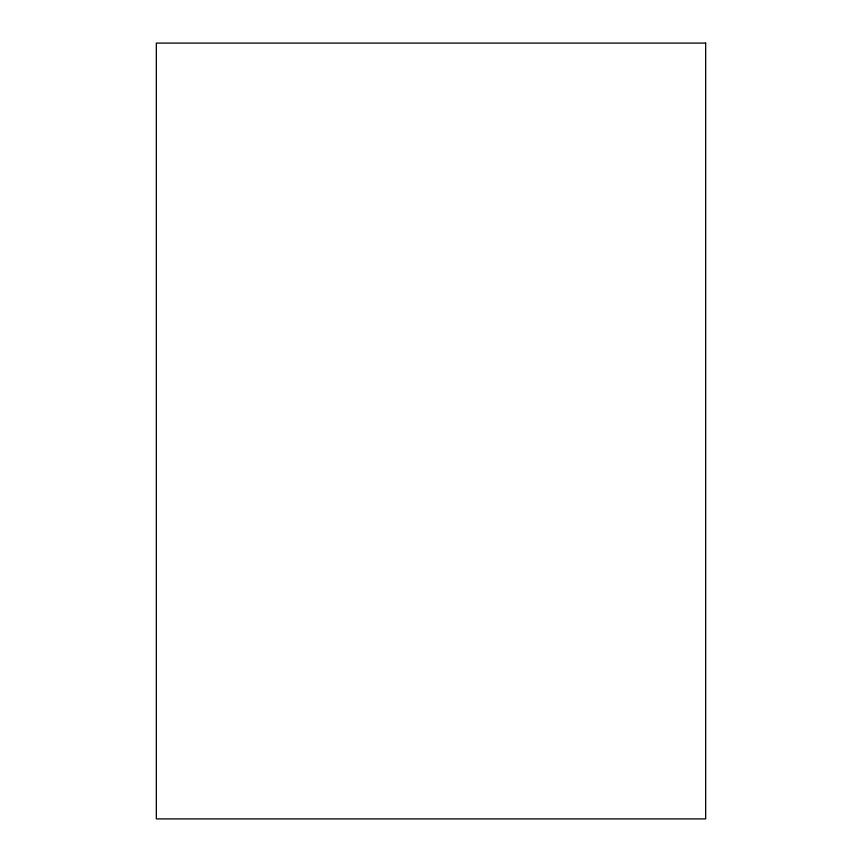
<?xml version="1.0" encoding="UTF-8"?>
<svg xmlns="http://www.w3.org/2000/svg" width="862" height="862" viewBox="0 0 862 862"><rect width="100%" height="100%" fill="white"/><g stroke="black" fill="none" stroke-linecap="round" stroke-linejoin="round"><path stroke-width="1.29" d="M705.666 43.1L156.334 43.1L156.334 818.9L705.666 818.9L705.666 43.1"/></g></svg>
